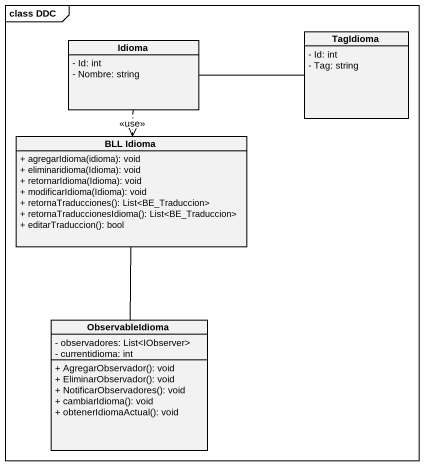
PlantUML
@startuml
mainframe class DDC
hide circle
hide empty members
skinparam classAttributeIconSize 0
class Idioma {
  - Id: int
  - Nombre: string
}
class TagIdioma {
  - Id: int
  - Tag: string
}
class "BLL Idioma" as BLL_Idioma {
  + agregarIdioma(idioma): void
  + eliminaridioma(Idioma): void
  + retornarIdioma(Idioma): void
  + modificarIdioma(Idioma): void
  + retornaTraducciones(): List<BE_Traduccion>
  + retornaTraduccionesIdioma(): List<BE_Traduccion>
  + editarTraduccion(): bool
}
class ObservableIdioma {
  - observadores: List<IObserver>
  - currentidioma: int
  + AgregarObservador(): void
  + EliminarObservador(): void
  + NotificarObservadores(): void
  + cambiarIdioma(): void
  + obtenerIdiomaActual(): void
}
Idioma -right- TagIdioma
Idioma ..> BLL_Idioma : <<use>>
BLL_Idioma -- ObservableIdioma
@enduml
